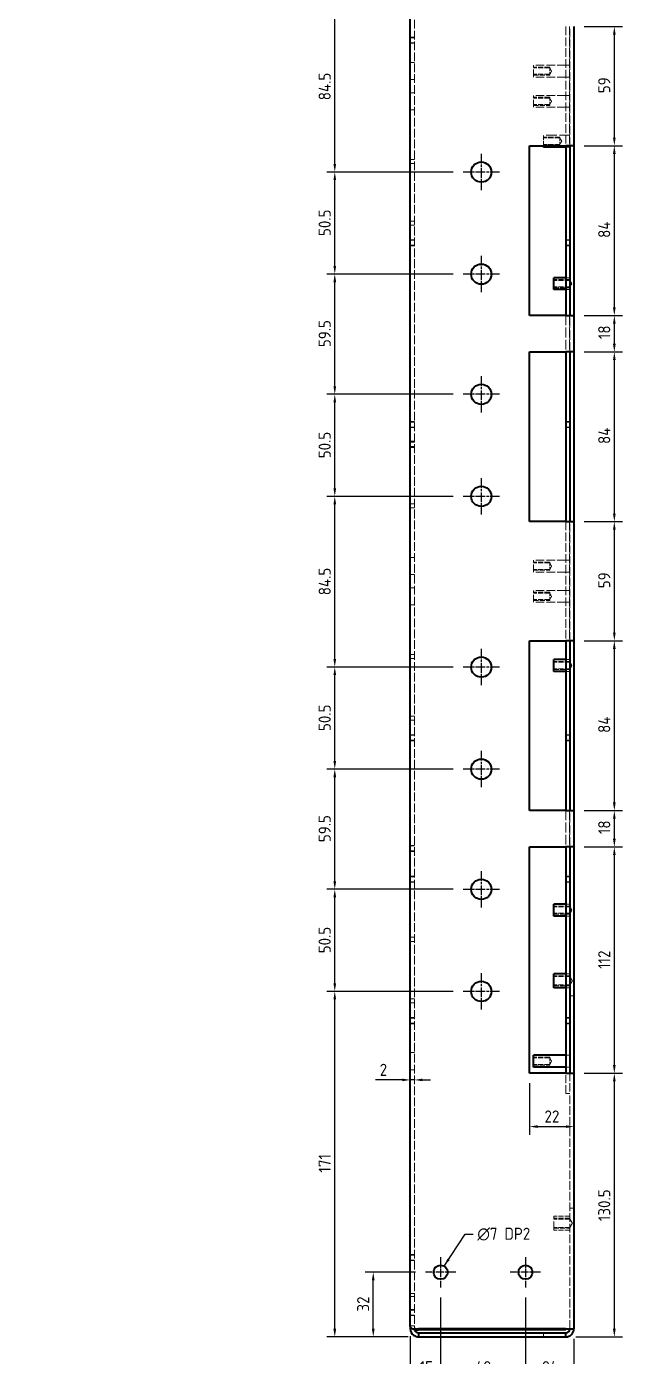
# Model space of a CAD drawing. Header units: millimetres. Extents: x 0 to 2378, y 0 to 1682.
# Drawn here: x 955 to 1250, y 344 to 1002 of the extents above; entities that cross this region are included whole.
import ezdxf

# ---------------------------------------------------------------- set-up
doc = ezdxf.new("R2010")
doc.units = ezdxf.units.MM
doc.header["$LTSCALE"] = 2
doc.linetypes.add('CHAIN', pattern=[0.3543, 0.2362, -0.0295, 0.0591, -0.0295])
doc.linetypes.add('DASHED', pattern=[0.2067, 0.1654, -0.0413])
for name, color, linetype, lineweight in [('가려진 것(ISO)', 2, 'DASHED', 18), ('가시적인 것(ISO)', 3, 'Continuous', 40), ('기호(ISO)', 5, 'Continuous', 25), ('중심 표식(ISO)', 1, 'Continuous', 25), ('치수(ISO)', 2, 'Continuous', 25)]:
    doc.layers.add(name, color=color, linetype=linetype, lineweight=lineweight)
doc.styles.add('치수 텍스트_PSTEK_POSCO', font='isocp.shx')
doc.dimstyles.new('치수_PSTEK_POSCO', dxfattribs={"dimscale": 2, "dimtxt": 3, "dimasz": 2, "dimexe": 2, "dimexo": 2.5, "dimgap": 1, "dimtad": 1, "dimrnd": 1e-08, "dimdsep": 46, "dimtxsty": '치수 텍스트_PSTEK_POSCO', "dimcen": 0.09, "dimdle": 10, "dimclrd": 7, "dimclre": 7, "dimclrt": 2, "dimadec": 1, "dimazin": 2, "dimtfac": 1, "dimtmove": 0, "dimatfit": 3, "dimfxl": 0, "dimtolj": 1, "dimlwd": -1, "dimlwe": -1, "dimarcsym": 0})
doc.dimstyles.new('치수_PSTEK_POSCO$7', dxfattribs={"dimscale": 2, "dimtxt": 3, "dimasz": 2, "dimexe": 2, "dimexo": 2.5, "dimgap": 1, "dimtad": 1, "dimrnd": 1e-08, "dimdsep": 46, "dimtxsty": '치수 텍스트_PSTEK_POSCO', "dimcen": 0.09, "dimdle": 10, "dimclrd": 7, "dimclre": 7, "dimclrt": 2, "dimadec": 1, "dimazin": 2, "dimtfac": 1, "dimtmove": 0, "dimatfit": 3, "dimfxl": 0, "dimtolj": 1, "dimlwd": -1, "dimlwe": -1, "dimarcsym": 0})

# ---------------------------------------------------------------- blocks, each defined once
blk = doc.blocks.new('*D75')
at = {"layer": 'Defpoints', "color": 0, "transparency": 16777216}
for p in [(1144.55, 497.7), (1146.55, 497.7), (1146.55, 480.42)]:
    blk.add_point(p, dxfattribs=at)
at = {"layer": '치수(ISO)', "color": 7, "transparency": 16777216}
for p, q in [((1140.55, 480.42), (1127.4, 480.42)), ((1146.55, 480.42), (1144.55, 480.42)), ((1150.55, 480.42), (1154.55, 480.42))]:
    blk.add_line(p, q, dxfattribs=at)
for points in [[(1140.55, 481.09), (1140.55, 479.76), (1144.55, 480.42)], [(1150.55, 481.09), (1150.55, 479.76), (1146.55, 480.42)]]:
    blk.add_solid(points, dxfattribs=at)
at = {"layer": '치수(ISO)', "color": 2, "transparency": 16777216, "insert": (1129.4, 485.42), "char_height": 6, "attachment_point": 4, "style": '치수 텍스트_PSTEK_POSCO'}
blk.add_mtext('\\A1;2', dxfattribs=at)
blk = doc.blocks.new('*D76')
at = {"layer": 'Defpoints', "color": 0, "transparency": 16777216}
for p in [(1159.55, 377.75), (1144.55, 358.66), (1159.55, 333.24)]:
    blk.add_point(p, dxfattribs=at)
at = {"layer": '치수(ISO)', "color": 7, "transparency": 16777216}
for p, q in [((1159.55, 372.75), (1159.55, 329.24)), ((1144.55, 353.66), (1144.55, 329.24)), ((1148.55, 333.24), (1155.55, 333.24))]:
    blk.add_line(p, q, dxfattribs=at)
for points in [[(1148.55, 333.91), (1148.55, 332.58), (1144.55, 333.24)], [(1155.55, 333.91), (1155.55, 332.58), (1159.55, 333.24)]]:
    blk.add_solid(points, dxfattribs=at)
at = {"layer": '치수(ISO)', "color": 2, "transparency": 16777216, "insert": (1149.2, 338.24), "char_height": 6, "attachment_point": 4, "style": '치수 텍스트_PSTEK_POSCO'}
blk.add_mtext('\\A1;15', dxfattribs=at)
blk = doc.blocks.new('*D77')
at = {"layer": 'Defpoints', "color": 0, "transparency": 16777216}
for p in [(1159.55, 377.75), (1201.55, 377.75), (1201.55, 333.24)]:
    blk.add_point(p, dxfattribs=at)
at = {"layer": '치수(ISO)', "color": 7, "transparency": 16777216}
for p, q in [((1159.55, 372.75), (1159.55, 329.24)), ((1201.55, 372.75), (1201.55, 329.24)), ((1163.55, 333.24), (1197.55, 333.24))]:
    blk.add_line(p, q, dxfattribs=at)
for points in [[(1163.55, 333.91), (1163.55, 332.58), (1159.55, 333.24)], [(1197.55, 333.91), (1197.55, 332.58), (1201.55, 333.24)]]:
    blk.add_solid(points, dxfattribs=at)
at = {"layer": '치수(ISO)', "color": 2, "transparency": 16777216, "insert": (1176.77, 338.24), "char_height": 6, "attachment_point": 4, "style": '치수 텍스트_PSTEK_POSCO'}
blk.add_mtext('\\A1;42', dxfattribs=at)
blk = doc.blocks.new('*D78')
at = {"layer": 'Defpoints', "color": 0, "transparency": 16777216}
for p in [(1201.55, 377.75), (1225.55, 357.25), (1225.55, 333.24)]:
    blk.add_point(p, dxfattribs=at)
at = {"layer": '치수(ISO)', "color": 7, "transparency": 16777216}
for p, q in [((1201.55, 372.75), (1201.55, 329.24)), ((1225.55, 352.25), (1225.55, 329.24)), ((1205.55, 333.24), (1221.55, 333.24))]:
    blk.add_line(p, q, dxfattribs=at)
for points in [[(1205.55, 333.91), (1205.55, 332.58), (1201.55, 333.24)], [(1221.55, 333.91), (1221.55, 332.58), (1225.55, 333.24)]]:
    blk.add_solid(points, dxfattribs=at)
at = {"layer": '치수(ISO)', "color": 2, "transparency": 16777216, "insert": (1209.87, 338.24), "char_height": 6, "attachment_point": 4, "style": '치수 텍스트_PSTEK_POSCO'}
blk.add_mtext('\\A1;24', dxfattribs=at)
blk = doc.blocks.new('*D79')
at = {"layer": 'Defpoints', "color": 0, "transparency": 16777216}
for p in [(1126.2, 385.25), (1152.05, 385.25), (1148.55, 353.25)]:
    blk.add_point(p, dxfattribs=at)
at = {"layer": '치수(ISO)', "color": 7, "transparency": 16777216}
for p, q in [((1147.05, 385.25), (1122.2, 385.25)), ((1126.2, 357.25), (1126.2, 381.25)), ((1143.55, 353.25), (1122.2, 353.25))]:
    blk.add_line(p, q, dxfattribs=at)
for points in [[(1125.54, 381.25), (1126.87, 381.25), (1126.2, 385.25)], [(1125.54, 357.25), (1126.87, 357.25), (1126.2, 353.25)]]:
    blk.add_solid(points, dxfattribs=at)
at = {"layer": '치수(ISO)', "color": 2, "transparency": 16777216, "insert": (1121.2, 365.76), "char_height": 6, "attachment_point": 4, "rotation": 90, "style": '치수 텍스트_PSTEK_POSCO'}
blk.add_mtext('\\A1;32', dxfattribs=at)
blk = doc.blocks.new('*D82')
at = {"layer": 'Defpoints', "color": 0, "transparency": 16777216}
for p in [(1144.55, 358.66), (1225.55, 357.25), (1225.55, 315.64)]:
    blk.add_point(p, dxfattribs=at)
at = {"layer": '치수(ISO)', "color": 7, "transparency": 16777216}
for p, q in [((1144.55, 353.66), (1144.55, 311.64)), ((1225.55, 352.25), (1225.55, 311.64)), ((1148.55, 315.64), (1221.55, 315.64))]:
    blk.add_line(p, q, dxfattribs=at)
for points in [[(1148.55, 316.3), (1148.55, 314.97), (1144.55, 315.64)], [(1221.55, 316.3), (1221.55, 314.97), (1225.55, 315.64)]]:
    blk.add_solid(points, dxfattribs=at)
at = {"layer": '치수(ISO)', "color": 2, "transparency": 16777216, "insert": (1182.35, 320.64), "char_height": 6, "attachment_point": 4, "style": '치수 텍스트_PSTEK_POSCO'}
blk.add_mtext('\\A1;81', dxfattribs=at)
blk = doc.blocks.new('*D121')
at = {"layer": 'Defpoints', "color": 0, "transparency": 16777216}
for p in [(1107.16, 524.25), (1170.7, 524.25), (1148.55, 353.25)]:
    blk.add_point(p, dxfattribs=at)
at = {"layer": '치수(ISO)', "color": 7, "transparency": 16777216}
for p, q in [((1165.7, 524.25), (1103.16, 524.25)), ((1107.16, 357.25), (1107.16, 520.25)), ((1143.55, 353.25), (1103.16, 353.25))]:
    blk.add_line(p, q, dxfattribs=at)
for points in [[(1106.49, 520.25), (1107.83, 520.25), (1107.16, 524.25)], [(1106.49, 357.25), (1107.83, 357.25), (1107.16, 353.25)]]:
    blk.add_solid(points, dxfattribs=at)
at = {"layer": '치수(ISO)', "color": 2, "transparency": 16777216, "insert": (1102.16, 434.53), "char_height": 6, "attachment_point": 4, "rotation": 90, "style": '치수 텍스트_PSTEK_POSCO'}
blk.add_mtext('\\A1;171', dxfattribs=at)
blk = doc.blocks.new('*D122')
at = {"layer": 'Defpoints', "color": 0, "transparency": 16777216}
for p in [(1107.16, 574.75), (1170.7, 574.75), (1170.7, 524.25)]:
    blk.add_point(p, dxfattribs=at)
at = {"layer": '치수(ISO)', "color": 7, "transparency": 16777216}
for p, q in [((1165.7, 574.75), (1103.16, 574.75)), ((1107.16, 528.25), (1107.16, 570.75)), ((1165.7, 524.25), (1103.16, 524.25))]:
    blk.add_line(p, q, dxfattribs=at)
for points in [[(1106.49, 570.75), (1107.83, 570.75), (1107.16, 574.75)], [(1106.49, 528.25), (1107.83, 528.25), (1107.16, 524.25)]]:
    blk.add_solid(points, dxfattribs=at)
at = {"layer": '치수(ISO)', "color": 2, "transparency": 16777216, "insert": (1102.16, 543.09), "char_height": 6, "attachment_point": 4, "rotation": 90, "style": '치수 텍스트_PSTEK_POSCO'}
blk.add_mtext('\\A1;50.5', dxfattribs=at)
blk = doc.blocks.new('*D123')
at = {"layer": 'Defpoints', "color": 0, "transparency": 16777216}
for p in [(1107.16, 634.25), (1170.7, 634.25), (1170.7, 574.75)]:
    blk.add_point(p, dxfattribs=at)
at = {"layer": '치수(ISO)', "color": 7, "transparency": 16777216}
for p, q in [((1165.7, 634.25), (1103.16, 634.25)), ((1107.16, 578.75), (1107.16, 630.25)), ((1165.7, 574.75), (1103.16, 574.75))]:
    blk.add_line(p, q, dxfattribs=at)
for points in [[(1106.49, 630.25), (1107.83, 630.25), (1107.16, 634.25)], [(1106.49, 578.75), (1107.83, 578.75), (1107.16, 574.75)]]:
    blk.add_solid(points, dxfattribs=at)
at = {"layer": '치수(ISO)', "color": 2, "transparency": 16777216, "insert": (1102.16, 598.08), "char_height": 6, "attachment_point": 4, "rotation": 90, "style": '치수 텍스트_PSTEK_POSCO'}
blk.add_mtext('\\A1;59.5', dxfattribs=at)
blk = doc.blocks.new('*D124')
at = {"layer": 'Defpoints', "color": 0, "transparency": 16777216}
for p in [(1107.16, 684.75), (1170.7, 684.75), (1170.7, 634.25)]:
    blk.add_point(p, dxfattribs=at)
at = {"layer": '치수(ISO)', "color": 7, "transparency": 16777216}
for p, q in [((1165.7, 684.75), (1103.16, 684.75)), ((1107.16, 638.25), (1107.16, 680.75)), ((1165.7, 634.25), (1103.16, 634.25))]:
    blk.add_line(p, q, dxfattribs=at)
for points in [[(1106.49, 680.75), (1107.83, 680.75), (1107.16, 684.75)], [(1106.49, 638.25), (1107.83, 638.25), (1107.16, 634.25)]]:
    blk.add_solid(points, dxfattribs=at)
at = {"layer": '치수(ISO)', "color": 2, "transparency": 16777216, "insert": (1102.16, 653.09), "char_height": 6, "attachment_point": 4, "rotation": 90, "style": '치수 텍스트_PSTEK_POSCO'}
blk.add_mtext('\\A1;50.5', dxfattribs=at)
blk = doc.blocks.new('*D125')
at = {"layer": 'Defpoints', "color": 0, "transparency": 16777216}
for p in [(1107.16, 769.25), (1170.7, 769.25), (1170.7, 684.75)]:
    blk.add_point(p, dxfattribs=at)
at = {"layer": '치수(ISO)', "color": 7, "transparency": 16777216}
for p, q in [((1165.7, 769.25), (1103.16, 769.25)), ((1107.16, 688.75), (1107.16, 765.25)), ((1165.7, 684.75), (1103.16, 684.75))]:
    blk.add_line(p, q, dxfattribs=at)
for points in [[(1106.49, 765.25), (1107.83, 765.25), (1107.16, 769.25)], [(1106.49, 688.75), (1107.83, 688.75), (1107.16, 684.75)]]:
    blk.add_solid(points, dxfattribs=at)
at = {"layer": '치수(ISO)', "color": 2, "transparency": 16777216, "insert": (1102.16, 720.29), "char_height": 6, "attachment_point": 4, "rotation": 90, "style": '치수 텍스트_PSTEK_POSCO'}
blk.add_mtext('\\A1;84.5', dxfattribs=at)
blk = doc.blocks.new('*D126')
at = {"layer": 'Defpoints', "color": 0, "transparency": 16777216}
for p in [(1107.16, 819.75), (1170.7, 819.75), (1170.7, 769.25)]:
    blk.add_point(p, dxfattribs=at)
at = {"layer": '치수(ISO)', "color": 7, "transparency": 16777216}
for p, q in [((1165.7, 819.75), (1103.16, 819.75)), ((1107.16, 773.25), (1107.16, 815.75)), ((1165.7, 769.25), (1103.16, 769.25))]:
    blk.add_line(p, q, dxfattribs=at)
for points in [[(1106.49, 815.75), (1107.83, 815.75), (1107.16, 819.75)], [(1106.49, 773.25), (1107.83, 773.25), (1107.16, 769.25)]]:
    blk.add_solid(points, dxfattribs=at)
at = {"layer": '치수(ISO)', "color": 2, "transparency": 16777216, "insert": (1102.16, 788.09), "char_height": 6, "attachment_point": 4, "rotation": 90, "style": '치수 텍스트_PSTEK_POSCO'}
blk.add_mtext('\\A1;50.5', dxfattribs=at)
blk = doc.blocks.new('*D127')
at = {"layer": 'Defpoints', "color": 0, "transparency": 16777216}
for p in [(1107.16, 879.25), (1170.7, 879.25), (1170.7, 819.75)]:
    blk.add_point(p, dxfattribs=at)
at = {"layer": '치수(ISO)', "color": 7, "transparency": 16777216}
for p, q in [((1165.7, 879.25), (1103.16, 879.25)), ((1107.16, 823.75), (1107.16, 875.25)), ((1165.7, 819.75), (1103.16, 819.75))]:
    blk.add_line(p, q, dxfattribs=at)
for points in [[(1106.49, 875.25), (1107.83, 875.25), (1107.16, 879.25)], [(1106.49, 823.75), (1107.83, 823.75), (1107.16, 819.75)]]:
    blk.add_solid(points, dxfattribs=at)
at = {"layer": '치수(ISO)', "color": 2, "transparency": 16777216, "insert": (1102.16, 843.08), "char_height": 6, "attachment_point": 4, "rotation": 90, "style": '치수 텍스트_PSTEK_POSCO'}
blk.add_mtext('\\A1;59.5', dxfattribs=at)
blk = doc.blocks.new('*D128')
at = {"layer": 'Defpoints', "color": 0, "transparency": 16777216}
for p in [(1107.16, 929.75), (1170.7, 929.75), (1170.7, 879.25)]:
    blk.add_point(p, dxfattribs=at)
at = {"layer": '치수(ISO)', "color": 7, "transparency": 16777216}
for p, q in [((1165.7, 929.75), (1103.16, 929.75)), ((1107.16, 883.25), (1107.16, 925.75)), ((1165.7, 879.25), (1103.16, 879.25))]:
    blk.add_line(p, q, dxfattribs=at)
for points in [[(1106.49, 925.75), (1107.83, 925.75), (1107.16, 929.75)], [(1106.49, 883.25), (1107.83, 883.25), (1107.16, 879.25)]]:
    blk.add_solid(points, dxfattribs=at)
at = {"layer": '치수(ISO)', "color": 2, "transparency": 16777216, "insert": (1102.16, 898.09), "char_height": 6, "attachment_point": 4, "rotation": 90, "style": '치수 텍스트_PSTEK_POSCO'}
blk.add_mtext('\\A1;50.5', dxfattribs=at)
blk = doc.blocks.new('*D129')
at = {"layer": 'Defpoints', "color": 0, "transparency": 16777216}
for p in [(1107.16, 1014.25), (1170.7, 1014.25), (1170.7, 929.75)]:
    blk.add_point(p, dxfattribs=at)
at = {"layer": '치수(ISO)', "color": 7, "transparency": 16777216}
for p, q in [((1165.7, 1014.25), (1103.16, 1014.25)), ((1107.16, 933.75), (1107.16, 1010.25)), ((1165.7, 929.75), (1103.16, 929.75))]:
    blk.add_line(p, q, dxfattribs=at)
for points in [[(1106.49, 1010.25), (1107.83, 1010.25), (1107.16, 1014.25)], [(1106.49, 933.75), (1107.83, 933.75), (1107.16, 929.75)]]:
    blk.add_solid(points, dxfattribs=at)
at = {"layer": '치수(ISO)', "color": 2, "transparency": 16777216, "insert": (1102.16, 965.29), "char_height": 6, "attachment_point": 4, "rotation": 90, "style": '치수 텍스트_PSTEK_POSCO'}
blk.add_mtext('\\A1;84.5', dxfattribs=at)
blk = doc.blocks.new('*D136')
at = {"layer": 'Defpoints', "color": 0, "transparency": 16777216}
for p in [(1225.55, 483.75), (1245.55, 483.75), (1221.55, 353.25)]:
    blk.add_point(p, dxfattribs=at)
at = {"layer": '치수(ISO)', "color": 7, "transparency": 16777216}
for p, q in [((1230.55, 483.75), (1249.55, 483.75)), ((1245.55, 357.25), (1245.55, 479.75)), ((1226.55, 353.25), (1249.55, 353.25))]:
    blk.add_line(p, q, dxfattribs=at)
for points in [[(1244.88, 479.75), (1246.21, 479.75), (1245.55, 483.75)], [(1244.88, 357.25), (1246.21, 357.25), (1245.55, 353.25)]]:
    blk.add_solid(points, dxfattribs=at)
at = {"layer": '치수(ISO)', "color": 2, "transparency": 16777216, "insert": (1240.55, 410.55), "char_height": 6, "attachment_point": 4, "rotation": 90, "style": '치수 텍스트_PSTEK_POSCO'}
blk.add_mtext('\\A1;130.5', dxfattribs=at)
blk = doc.blocks.new('*D137')
at = {"layer": 'Defpoints', "color": 0, "transparency": 16777216}
for p in [(1225.55, 595.75), (1245.55, 595.75), (1225.55, 483.75)]:
    blk.add_point(p, dxfattribs=at)
at = {"layer": '치수(ISO)', "color": 7, "transparency": 16777216}
for p, q in [((1230.55, 595.75), (1249.55, 595.75)), ((1245.55, 487.75), (1245.55, 591.75)), ((1230.55, 483.75), (1249.55, 483.75))]:
    blk.add_line(p, q, dxfattribs=at)
for points in [[(1244.88, 591.75), (1246.21, 591.75), (1245.55, 595.75)], [(1244.88, 487.75), (1246.21, 487.75), (1245.55, 483.75)]]:
    blk.add_solid(points, dxfattribs=at)
at = {"layer": '치수(ISO)', "color": 2, "transparency": 16777216, "insert": (1240.54, 535.38), "char_height": 6, "attachment_point": 4, "rotation": 90, "style": '치수 텍스트_PSTEK_POSCO'}
blk.add_mtext('\\A1;112', dxfattribs=at)
blk = doc.blocks.new('*D138')
at = {"layer": 'Defpoints', "color": 0, "transparency": 16777216}
for p in [(1225.55, 613.75), (1245.55, 613.75), (1225.55, 595.75)]:
    blk.add_point(p, dxfattribs=at)
at = {"layer": '치수(ISO)', "color": 7, "transparency": 16777216}
for p, q in [((1230.55, 613.75), (1249.55, 613.75)), ((1245.55, 599.75), (1245.55, 609.75)), ((1230.55, 595.75), (1249.55, 595.75))]:
    blk.add_line(p, q, dxfattribs=at)
for points in [[(1244.88, 609.75), (1246.21, 609.75), (1245.55, 613.75)], [(1244.88, 599.75), (1246.21, 599.75), (1245.55, 595.75)]]:
    blk.add_solid(points, dxfattribs=at)
at = {"layer": '치수(ISO)', "color": 2, "transparency": 16777216, "insert": (1240.55, 602.07), "char_height": 6, "attachment_point": 4, "rotation": 90, "style": '치수 텍스트_PSTEK_POSCO'}
blk.add_mtext('\\A1;18', dxfattribs=at)
blk = doc.blocks.new('*D139')
at = {"layer": 'Defpoints', "color": 0, "transparency": 16777216}
for p in [(1225.55, 697.75), (1245.55, 697.75), (1225.55, 613.75)]:
    blk.add_point(p, dxfattribs=at)
at = {"layer": '치수(ISO)', "color": 7, "transparency": 16777216}
for p, q in [((1230.55, 697.75), (1249.55, 697.75)), ((1245.55, 617.75), (1245.55, 693.75)), ((1230.55, 613.75), (1249.55, 613.75))]:
    blk.add_line(p, q, dxfattribs=at)
for points in [[(1244.88, 693.75), (1246.21, 693.75), (1245.55, 697.75)], [(1244.88, 617.75), (1246.21, 617.75), (1245.55, 613.75)]]:
    blk.add_solid(points, dxfattribs=at)
at = {"layer": '치수(ISO)', "color": 2, "transparency": 16777216, "insert": (1240.55, 652.17), "char_height": 6, "attachment_point": 4, "rotation": 90, "style": '치수 텍스트_PSTEK_POSCO'}
blk.add_mtext('\\A1;84', dxfattribs=at)
blk = doc.blocks.new('*D140')
at = {"layer": 'Defpoints', "color": 0, "transparency": 16777216}
for p in [(1225.55, 756.75), (1245.55, 756.75), (1225.55, 697.75)]:
    blk.add_point(p, dxfattribs=at)
at = {"layer": '치수(ISO)', "color": 7, "transparency": 16777216}
for p, q in [((1230.55, 756.75), (1249.55, 756.75)), ((1245.55, 701.75), (1245.55, 752.75)), ((1230.55, 697.75), (1249.55, 697.75))]:
    blk.add_line(p, q, dxfattribs=at)
for points in [[(1244.88, 752.75), (1246.21, 752.75), (1245.55, 756.75)], [(1244.88, 701.75), (1246.21, 701.75), (1245.55, 697.75)]]:
    blk.add_solid(points, dxfattribs=at)
at = {"layer": '치수(ISO)', "color": 2, "transparency": 16777216, "insert": (1240.55, 723.75), "char_height": 6, "attachment_point": 4, "rotation": 90, "style": '치수 텍스트_PSTEK_POSCO'}
blk.add_mtext('\\A1;59', dxfattribs=at)
blk = doc.blocks.new('*D141')
at = {"layer": 'Defpoints', "color": 0, "transparency": 16777216}
for p in [(1225.55, 840.75), (1245.55, 840.75), (1225.55, 756.75)]:
    blk.add_point(p, dxfattribs=at)
at = {"layer": '치수(ISO)', "color": 7, "transparency": 16777216}
for p, q in [((1230.55, 840.75), (1249.55, 840.75)), ((1245.55, 760.75), (1245.55, 836.75)), ((1230.55, 756.75), (1249.55, 756.75))]:
    blk.add_line(p, q, dxfattribs=at)
for points in [[(1244.88, 836.75), (1246.21, 836.75), (1245.55, 840.75)], [(1244.88, 760.75), (1246.21, 760.75), (1245.55, 756.75)]]:
    blk.add_solid(points, dxfattribs=at)
at = {"layer": '치수(ISO)', "color": 2, "transparency": 16777216, "insert": (1240.55, 795.17), "char_height": 6, "attachment_point": 4, "rotation": 90, "style": '치수 텍스트_PSTEK_POSCO'}
blk.add_mtext('\\A1;84', dxfattribs=at)
blk = doc.blocks.new('*D142')
at = {"layer": 'Defpoints', "color": 0, "transparency": 16777216}
for p in [(1225.55, 858.75), (1245.55, 858.75), (1225.55, 840.75)]:
    blk.add_point(p, dxfattribs=at)
at = {"layer": '치수(ISO)', "color": 7, "transparency": 16777216}
for p, q in [((1230.55, 858.75), (1249.55, 858.75)), ((1245.55, 844.75), (1245.55, 854.75)), ((1230.55, 840.75), (1249.55, 840.75))]:
    blk.add_line(p, q, dxfattribs=at)
for points in [[(1244.88, 854.75), (1246.21, 854.75), (1245.55, 858.75)], [(1244.88, 844.75), (1246.21, 844.75), (1245.55, 840.75)]]:
    blk.add_solid(points, dxfattribs=at)
at = {"layer": '치수(ISO)', "color": 2, "transparency": 16777216, "insert": (1240.55, 847.07), "char_height": 6, "attachment_point": 4, "rotation": 90, "style": '치수 텍스트_PSTEK_POSCO'}
blk.add_mtext('\\A1;18', dxfattribs=at)
blk = doc.blocks.new('*D143')
at = {"layer": 'Defpoints', "color": 0, "transparency": 16777216}
for p in [(1225.55, 942.75), (1245.55, 942.75), (1225.55, 858.75)]:
    blk.add_point(p, dxfattribs=at)
at = {"layer": '치수(ISO)', "color": 7, "transparency": 16777216}
for p, q in [((1230.55, 942.75), (1249.55, 942.75)), ((1245.55, 862.75), (1245.55, 938.75)), ((1230.55, 858.75), (1249.55, 858.75))]:
    blk.add_line(p, q, dxfattribs=at)
for points in [[(1244.88, 938.75), (1246.21, 938.75), (1245.55, 942.75)], [(1244.88, 862.75), (1246.21, 862.75), (1245.55, 858.75)]]:
    blk.add_solid(points, dxfattribs=at)
at = {"layer": '치수(ISO)', "color": 2, "transparency": 16777216, "insert": (1240.55, 897.17), "char_height": 6, "attachment_point": 4, "rotation": 90, "style": '치수 텍스트_PSTEK_POSCO'}
blk.add_mtext('\\A1;84', dxfattribs=at)
blk = doc.blocks.new('*D144')
at = {"layer": 'Defpoints', "color": 0, "transparency": 16777216}
for p in [(1225.55, 1001.75), (1245.55, 1001.75), (1225.55, 942.75)]:
    blk.add_point(p, dxfattribs=at)
at = {"layer": '치수(ISO)', "color": 7, "transparency": 16777216}
for p, q in [((1230.55, 1001.75), (1249.55, 1001.75)), ((1245.55, 946.75), (1245.55, 997.75)), ((1230.55, 942.75), (1249.55, 942.75))]:
    blk.add_line(p, q, dxfattribs=at)
for points in [[(1244.88, 997.75), (1246.21, 997.75), (1245.55, 1001.75)], [(1244.88, 946.75), (1246.21, 946.75), (1245.55, 942.75)]]:
    blk.add_solid(points, dxfattribs=at)
at = {"layer": '치수(ISO)', "color": 2, "transparency": 16777216, "insert": (1240.55, 968.75), "char_height": 6, "attachment_point": 4, "rotation": 90, "style": '치수 텍스트_PSTEK_POSCO'}
blk.add_mtext('\\A1;59', dxfattribs=at)
blk = doc.blocks.new('*D148')
at = {"layer": 'Defpoints', "color": 0, "transparency": 16777216}
for p in [(1203.55, 483.75), (1225.55, 457.32), (1225.55, 457.32)]:
    blk.add_point(p, dxfattribs=at)
at = {"layer": '치수(ISO)', "color": 7, "transparency": 16777216}
for p, q in [((1203.55, 478.75), (1203.55, 453.32)), ((1207.55, 457.32), (1221.55, 457.32))]:
    blk.add_line(p, q, dxfattribs=at)
for points in [[(1207.55, 457.99), (1207.55, 456.65), (1203.55, 457.32)], [(1221.55, 457.99), (1221.55, 456.65), (1225.55, 457.32)]]:
    blk.add_solid(points, dxfattribs=at)
at = {"layer": '치수(ISO)', "color": 2, "transparency": 16777216, "insert": (1210.99, 462.32), "char_height": 6, "attachment_point": 4, "style": '치수 텍스트_PSTEK_POSCO'}
blk.add_mtext('\\A1;22', dxfattribs=at)

msp = doc.modelspace()

# ---------------------------------------------------------------- linework, layer by layer
at = {"layer": '가려진 것(ISO)', "ltscale": 13.030628}
msp.add_line((1146.545, 1231.331), (1146.545, 358.659), dxfattribs=at)
at = {"layer": '가려진 것(ISO)', "ltscale": 12.974447}
for p, q in [((1221.545, 1001.745), (1221.545, 942.745)), ((1223.277, 1001.745), (1223.277, 942.745)), ((1223.545, 942.745), (1223.545, 1001.745)), ((1221.545, 756.745), (1221.545, 697.745)), ((1223.277, 756.745), (1223.277, 697.745)), ((1223.545, 697.745), (1223.545, 756.745))]:
    msp.add_line(p, q, dxfattribs=at)
at = {"layer": '가려진 것(ISO)', "ltscale": 1.904597}
for p, q in [((1146.545, 996.495), (1144.545, 996.495)), ((1146.545, 996.225), (1144.545, 996.225)), ((1146.545, 993.766), (1144.545, 993.766)), ((1144.545, 993.495), (1146.545, 993.495)), ((1146.545, 983.995), (1144.545, 983.995)), ((1223.545, 982.695), (1221.545, 982.695)), ((1146.545, 975.495), (1144.545, 975.495)), ((1223.545, 976.795), (1221.545, 976.795)), ((1146.545, 968.995), (1144.545, 968.995)), ((1223.545, 967.695), (1221.545, 967.695)), ((1223.545, 961.795), (1221.545, 961.795)), ((1146.545, 960.495), (1144.545, 960.495)), ((1223.545, 942.045), (1221.545, 942.045)), ((1144.545, 935.995), (1146.545, 935.995)), ((1144.545, 933.995), (1146.545, 933.995)), ((1144.545, 905.495), (1146.545, 905.495)), ((1146.545, 903.495), (1144.545, 903.495)), ((1146.545, 896.245), (1144.545, 896.245)), ((1146.545, 895.975), (1144.545, 895.975)), ((1223.545, 896.245), (1221.545, 896.245)), ((1223.545, 895.975), (1221.545, 895.975)), ((1146.545, 893.516), (1144.545, 893.516)), ((1144.545, 893.245), (1146.545, 893.245)), ((1223.545, 893.516), (1221.545, 893.516)), ((1221.545, 893.245), (1223.545, 893.245)), ((1223.545, 877.445), (1221.545, 877.445)), ((1223.545, 871.545), (1221.545, 871.545)), ((1146.545, 806.245), (1144.545, 806.245)), ((1146.545, 805.975), (1144.545, 805.975)), ((1146.545, 803.516), (1144.545, 803.516)), ((1144.545, 803.245), (1146.545, 803.245)), ((1223.545, 806.245), (1221.545, 806.245)), ((1223.545, 805.975), (1221.545, 805.975)), ((1223.545, 803.516), (1221.545, 803.516)), ((1221.545, 803.245), (1223.545, 803.245)), ((1146.545, 796.495), (1144.545, 796.495)), ((1146.545, 796.225), (1144.545, 796.225)), ((1144.545, 795.995), (1146.545, 795.995)), ((1144.545, 793.995), (1146.545, 793.995)), ((1146.545, 793.766), (1144.545, 793.766)), ((1144.545, 793.495), (1146.545, 793.495)), ((1144.545, 765.495), (1146.545, 765.495)), ((1146.545, 763.495), (1144.545, 763.495)), ((1146.545, 738.995), (1144.545, 738.995)), ((1223.545, 737.695), (1221.545, 737.695)), ((1223.545, 731.795), (1221.545, 731.795)), ((1146.545, 730.495), (1144.545, 730.495)), ((1146.545, 723.995), (1144.545, 723.995)), ((1223.545, 722.695), (1221.545, 722.695)), ((1146.545, 715.495), (1144.545, 715.495)), ((1223.545, 716.795), (1221.545, 716.795)), ((1144.545, 690.995), (1146.545, 690.995)), ((1144.545, 688.995), (1146.545, 688.995)), ((1223.545, 688.445), (1221.545, 688.445)), ((1223.545, 682.545), (1221.545, 682.545)), ((1144.545, 660.495), (1146.545, 660.495)), ((1146.545, 658.495), (1144.545, 658.495)), ((1146.545, 651.245), (1144.545, 651.245)), ((1146.545, 650.975), (1144.545, 650.975)), ((1146.545, 648.516), (1144.545, 648.516)), ((1144.545, 648.245), (1146.545, 648.245)), ((1223.545, 651.245), (1221.545, 651.245)), ((1223.545, 650.975), (1221.545, 650.975)), ((1223.545, 648.516), (1221.545, 648.516)), ((1221.545, 648.245), (1223.545, 648.245)), ((1146.545, 596.495), (1144.545, 596.495)), ((1146.545, 596.225), (1144.545, 596.225)), ((1146.545, 593.766), (1144.545, 593.766)), ((1144.545, 593.495), (1146.545, 593.495)), ((1146.545, 581.245), (1144.545, 581.245)), ((1146.545, 580.975), (1144.545, 580.975)), ((1223.545, 581.245), (1221.545, 581.245)), ((1223.545, 580.975), (1221.545, 580.975)), ((1146.545, 578.516), (1144.545, 578.516)), ((1144.545, 578.245), (1146.545, 578.245)), ((1223.545, 578.516), (1221.545, 578.516)), ((1221.545, 578.245), (1223.545, 578.245)), ((1223.545, 567.445), (1221.545, 567.445)), ((1223.545, 561.545), (1221.545, 561.545)), ((1144.545, 550.995), (1146.545, 550.995)), ((1144.545, 548.995), (1146.545, 548.995)), ((1223.545, 532.945), (1221.545, 532.945)), ((1144.545, 520.495), (1146.545, 520.495)), ((1223.545, 526.045), (1221.545, 526.045)), ((1223.545, 521.995), (1225.545, 521.995)), ((1146.545, 518.495), (1144.545, 518.495)), ((1146.545, 511.245), (1144.545, 511.245)), ((1146.545, 510.975), (1144.545, 510.975)), ((1146.545, 508.516), (1144.545, 508.516)), ((1144.545, 508.245), (1146.545, 508.245)), ((1223.545, 511.245), (1221.545, 511.245)), ((1223.545, 510.975), (1221.545, 510.975)), ((1223.545, 508.516), (1221.545, 508.516)), ((1221.545, 508.245), (1223.545, 508.245)), ((1146.545, 493.995), (1144.545, 493.995)), ((1223.545, 492.695), (1221.545, 492.695)), ((1146.545, 485.495), (1144.545, 485.495)), ((1223.545, 486.795), (1221.545, 486.795)), ((1221.545, 473.745), (1223.545, 473.745)), ((1223.545, 416.995), (1225.545, 416.995)), ((1146.545, 393.995), (1144.545, 393.995)), ((1146.545, 393.725), (1144.545, 393.725)), ((1146.545, 391.266), (1144.545, 391.266)), ((1144.545, 390.995), (1146.545, 390.995)), ((1144.545, 374.659), (1146.545, 374.659)), ((1146.545, 373.245), (1144.545, 373.245)), ((1146.545, 366.745), (1144.545, 366.745)), ((1146.545, 366.475), (1144.545, 366.475)), ((1146.545, 364.016), (1144.545, 364.016)), ((1144.545, 363.745), (1146.545, 363.745)), ((1146.545, 358.659), (1144.545, 358.659)), ((1146.545, 357.245), (1146.545, 358.659)), ((1159.545, 355.245), (1159.545, 353.245)), ((1210.545, 355.245), (1210.545, 353.245))]:
    msp.add_line(p, q, dxfattribs=at)
at = {"layer": '가려진 것(ISO)', "ltscale": 11.209118}
for p, q in [((1205.545, 976.795), (1205.545, 982.695)), ((1205.545, 961.795), (1205.545, 967.695)), ((1205.545, 731.795), (1205.545, 737.695)), ((1205.545, 716.795), (1205.545, 722.695))]:
    msp.add_line(p, q, dxfattribs=at)
at = {"layer": '가려진 것(ISO)', "ltscale": 12.901145}
for p, q in [((1221.545, 982.695), (1205.545, 982.695)), ((1221.545, 976.795), (1205.545, 976.795)), ((1221.545, 967.695), (1205.545, 967.695)), ((1221.545, 961.795), (1205.545, 961.795)), ((1221.545, 737.695), (1205.545, 737.695)), ((1221.545, 731.795), (1205.545, 731.795)), ((1221.545, 722.695), (1205.545, 722.695)), ((1221.545, 716.795), (1205.545, 716.795))]:
    msp.add_line(p, q, dxfattribs=at)
at = {"layer": '가려진 것(ISO)', "ltscale": 7.618686}
for p, q in [((1213.545, 981.745), (1205.545, 981.745)), ((1213.545, 981.366), (1205.545, 981.366)), ((1213.545, 978.124), (1205.545, 978.124)), ((1205.545, 977.745), (1213.545, 977.745)), ((1213.545, 966.745), (1205.545, 966.745)), ((1213.545, 966.366), (1205.545, 966.366)), ((1213.545, 963.124), (1205.545, 963.124)), ((1205.545, 962.745), (1213.545, 962.745)), ((1218.545, 946.995), (1210.545, 946.995)), ((1218.545, 946.616), (1210.545, 946.616)), ((1218.545, 943.374), (1210.545, 943.374)), ((1210.545, 942.995), (1218.545, 942.995)), ((1223.545, 876.495), (1215.545, 876.495)), ((1223.545, 876.116), (1215.545, 876.116)), ((1223.545, 872.874), (1215.545, 872.874)), ((1215.545, 872.495), (1223.545, 872.495)), ((1213.545, 736.745), (1205.545, 736.745)), ((1213.545, 736.366), (1205.545, 736.366)), ((1213.545, 733.124), (1205.545, 733.124)), ((1205.545, 732.745), (1213.545, 732.745)), ((1213.545, 721.745), (1205.545, 721.745)), ((1213.545, 721.366), (1205.545, 721.366)), ((1213.545, 718.124), (1205.545, 718.124)), ((1205.545, 717.745), (1213.545, 717.745)), ((1223.545, 687.495), (1215.545, 687.495)), ((1223.545, 687.116), (1215.545, 687.116)), ((1223.545, 683.874), (1215.545, 683.874)), ((1215.545, 683.495), (1223.545, 683.495)), ((1223.545, 566.495), (1215.545, 566.495)), ((1223.545, 566.116), (1215.545, 566.116)), ((1223.545, 562.874), (1215.545, 562.874)), ((1215.545, 562.495), (1223.545, 562.495)), ((1223.545, 531.995), (1215.545, 531.995)), ((1223.545, 531.562), (1215.545, 531.562)), ((1223.545, 527.428), (1215.545, 527.428)), ((1215.545, 526.995), (1223.545, 526.995)), ((1213.545, 491.745), (1205.545, 491.745)), ((1213.545, 491.366), (1205.545, 491.366)), ((1213.545, 488.124), (1205.545, 488.124)), ((1205.545, 487.745), (1213.545, 487.745)), ((1223.545, 412.945), (1215.545, 412.945)), ((1223.545, 411.995), (1215.545, 411.995)), ((1223.545, 411.562), (1215.545, 411.562)), ((1223.545, 407.428), (1215.545, 407.428)), ((1215.545, 406.995), (1223.545, 406.995)), ((1223.545, 406.045), (1215.545, 406.045))]:
    msp.add_line(p, q, dxfattribs=at)
at = {"layer": '가려진 것(ISO)', "ltscale": 5.983681}
for p, q in [((1213.545, 981.745), (1213.545, 977.745)), ((1213.545, 966.745), (1213.545, 962.745)), ((1218.545, 946.995), (1218.545, 942.995)), ((1213.545, 736.745), (1213.545, 732.745)), ((1213.545, 721.745), (1213.545, 717.745)), ((1213.545, 491.745), (1213.545, 487.745))]:
    msp.add_line(p, q, dxfattribs=at)
at = {"layer": '가려진 것(ISO)', "ltscale": 1.800898}
for p, q in [((1214.519, 979.745), (1213.545, 981.366)), ((1214.519, 979.745), (1213.545, 978.124)), ((1214.519, 964.745), (1213.545, 966.366)), ((1214.519, 964.745), (1213.545, 963.124)), ((1219.519, 944.995), (1218.545, 946.616)), ((1219.519, 944.995), (1218.545, 943.374)), ((1224.519, 874.495), (1223.545, 876.116)), ((1224.519, 874.495), (1223.545, 872.874)), ((1214.519, 734.745), (1213.545, 736.366)), ((1214.519, 734.745), (1213.545, 733.124)), ((1214.519, 719.745), (1213.545, 721.366)), ((1214.519, 719.745), (1213.545, 718.124)), ((1224.519, 685.495), (1223.545, 687.116)), ((1224.519, 685.495), (1223.545, 683.874)), ((1224.519, 564.495), (1223.545, 566.116)), ((1224.519, 564.495), (1223.545, 562.874)), ((1214.519, 489.745), (1213.545, 491.366)), ((1214.519, 489.745), (1213.545, 488.124))]:
    msp.add_line(p, q, dxfattribs=at)
at = {"layer": '가려진 것(ISO)', "ltscale": 6.850105}
msp.add_line((1210.545, 942.745), (1210.545, 947.945), dxfattribs=at)
at = {"layer": '가려진 것(ISO)', "ltscale": 15.72327}
msp.add_line((1223.545, 947.945), (1210.545, 947.945), dxfattribs=at)
at = {"layer": '가려진 것(ISO)', "ltscale": 14.513788}
for p, q in [((1221.545, 858.745), (1221.545, 840.745)), ((1223.277, 858.745), (1223.277, 840.745)), ((1223.545, 840.745), (1223.545, 858.745)), ((1221.545, 613.745), (1221.545, 595.745)), ((1223.277, 613.745), (1223.277, 595.745)), ((1223.545, 595.745), (1223.545, 613.745))]:
    msp.add_line(p, q, dxfattribs=at)
at = {"layer": '가려진 것(ISO)', "ltscale": 2.296422}
for p, q in [((1224.787, 529.495), (1223.545, 531.562)), ((1224.787, 529.495), (1223.545, 527.428)), ((1224.787, 409.495), (1223.545, 411.562)), ((1224.787, 409.495), (1223.545, 407.428))]:
    msp.add_line(p, q, dxfattribs=at)
at = {"layer": '가려진 것(ISO)', "ltscale": 12.094824}
for p, q in [((1221.545, 473.745), (1221.545, 483.745)), ((1223.545, 483.745), (1223.545, 473.745))]:
    msp.add_line(p, q, dxfattribs=at)
at = {"layer": '가려진 것(ISO)', "ltscale": 12.809518}
msp.add_line((1223.545, 357.245), (1223.545, 473.745), dxfattribs=at)
at = {"layer": '가려진 것(ISO)', "ltscale": 13.108968}
msp.add_line((1215.545, 406.045), (1215.545, 412.945), dxfattribs=at)
at = {"layer": '가려진 것(ISO)', "ltscale": 2.015251}
msp.add_arc((1148.545, 358.659), 2, 180, 225, dxfattribs=at)
at = {"layer": '가려진 것(ISO)', "ltscale": 1.072001}
msp.add_open_spline([(1145.719, 357.246), (1145.865, 357.172), (1146.022, 357.104), (1146.19, 357.043), (1146.312, 356.998), (1146.44, 356.957), (1146.572, 356.92)], degree=3, knots=[-0.78539816, -0.78539816, -0.78539816, -0.78539816, -0.62965502, -0.62965502, -0.62965502, -0.51591977, -0.51591977, -0.51591977, -0.51591977], dxfattribs=at)
at = {"layer": '가시적인 것(ISO)'}
for p, q in [((1144.545, 358.659), (1144.545, 1231.331)), ((1225.545, 1001.745), (1225.545, 942.745)), ((1203.545, 942.745), (1221.545, 942.745)), ((1203.545, 858.745), (1203.545, 942.745)), ((1210.545, 942.045), (1210.545, 942.745)), ((1221.545, 942.045), (1210.545, 942.045)), ((1225.545, 942.745), (1221.545, 942.745)), ((1221.545, 942.745), (1221.545, 858.745)), ((1223.545, 942.745), (1223.545, 858.745)), ((1225.545, 942.745), (1225.545, 858.745)), ((1215.545, 871.545), (1215.545, 877.445)), ((1221.545, 877.445), (1215.545, 877.445)), ((1221.545, 871.545), (1215.545, 871.545)), ((1221.545, 858.745), (1203.545, 858.745)), ((1221.545, 858.745), (1225.545, 858.745)), ((1225.545, 858.745), (1225.545, 840.745)), ((1203.545, 840.745), (1221.545, 840.745)), ((1203.545, 756.745), (1203.545, 840.745)), ((1225.545, 840.745), (1221.545, 840.745)), ((1221.545, 840.745), (1221.545, 756.745)), ((1223.545, 840.745), (1223.545, 756.745)), ((1225.545, 840.745), (1225.545, 756.745)), ((1221.545, 756.745), (1203.545, 756.745)), ((1221.545, 756.745), (1225.545, 756.745)), ((1225.545, 756.745), (1225.545, 697.745)), ((1203.545, 697.745), (1221.545, 697.745)), ((1203.545, 613.745), (1203.545, 697.745)), ((1225.545, 697.745), (1221.545, 697.745)), ((1221.545, 697.745), (1221.545, 613.745)), ((1223.545, 697.745), (1223.545, 613.745)), ((1225.545, 697.745), (1225.545, 613.745)), ((1215.545, 682.545), (1215.545, 688.445)), ((1221.545, 688.445), (1215.545, 688.445)), ((1221.545, 682.545), (1215.545, 682.545)), ((1221.545, 613.745), (1203.545, 613.745)), ((1221.545, 613.745), (1225.545, 613.745)), ((1225.545, 613.745), (1225.545, 595.745)), ((1203.545, 595.745), (1221.545, 595.745)), ((1203.545, 483.745), (1203.545, 595.745)), ((1225.545, 595.745), (1221.545, 595.745)), ((1221.545, 595.745), (1221.545, 483.745)), ((1223.545, 595.745), (1223.545, 483.745)), ((1225.545, 595.745), (1225.545, 483.745)), ((1215.545, 561.545), (1215.545, 567.445)), ((1221.545, 567.445), (1215.545, 567.445)), ((1221.545, 561.545), (1215.545, 561.545)), ((1215.545, 526.045), (1215.545, 532.945)), ((1221.545, 532.945), (1215.545, 532.945)), ((1221.545, 526.045), (1215.545, 526.045)), ((1205.545, 486.795), (1205.545, 492.695)), ((1221.545, 492.695), (1205.545, 492.695)), ((1221.545, 483.745), (1203.545, 483.745)), ((1221.545, 486.795), (1205.545, 486.795)), ((1221.545, 483.745), (1225.545, 483.745)), ((1225.545, 483.745), (1225.545, 357.245)), ((1144.545, 358.659), (1144.545, 357.245)), ((1145.717, 357.245), (1144.545, 357.245)), ((1145.717, 357.245), (1148.545, 357.245)), ((1221.545, 357.245), (1148.545, 357.245)), ((1221.545, 356.659), (1148.545, 356.659)), ((1221.545, 357.245), (1225.545, 357.245)), ((1221.545, 357.245), (1221.545, 356.659)), ((1148.545, 355.245), (1221.545, 355.245)), ((1148.545, 355.245), (1148.545, 353.245)), ((1148.545, 353.245), (1221.545, 353.245)), ((1221.545, 353.245), (1221.545, 355.245))]:
    msp.add_line(p, q, dxfattribs=at)
for centre, radius in [((1179.695, 929.745), 5), ((1179.695, 879.245), 5), ((1179.695, 819.745), 5), ((1179.695, 769.245), 5), ((1179.695, 684.745), 5), ((1179.695, 634.245), 5), ((1179.695, 574.745), 5), ((1179.695, 524.245), 5), ((1159.545, 385.245), 3.5), ((1201.545, 385.245), 3.5)]:
    msp.add_circle(centre, radius, dxfattribs=at)
for centre, radius, start, end in [((1148.545, 357.245), 2, 180, 270), ((1148.545, 358.659), 2, 225, 270), ((1221.545, 357.245), 2, 270, 0), ((1221.545, 357.245), 4, 270, 0)]:
    msp.add_arc(centre, radius, start, end, dxfattribs=at)
for points in [[(1145.717, 357.245), (1144.976, 357.615), (1144.545, 358.136), (1144.545, 358.659)], [(1146.572, 356.92), (1147.171, 356.751), (1147.857, 356.659), (1148.545, 356.659)]]:
    msp.add_open_spline(points, degree=3, dxfattribs=at)
msp.add_open_spline([(1144.545, 357.245), (1144.545, 355.99), (1145.176, 354.751), (1146.19, 354.012), (1146.868, 353.518), (1147.706, 353.245), (1148.545, 353.245)], degree=3, knots=[-1.5707963, -1.5707963, -1.5707963, -1.5707963, -0.629655, -0.629655, -0.629655, 0, 0, 0, 0], dxfattribs=at)
at = {"layer": '중심 표식(ISO)', "linetype": 'CHAIN', "ltscale": 10.000767}
for p, q in [((1179.695, 938.745), (1179.695, 920.745)), ((1188.695, 929.745), (1170.695, 929.745)), ((1179.695, 888.245), (1179.695, 870.245)), ((1188.695, 879.245), (1170.695, 879.245)), ((1179.695, 828.745), (1179.695, 810.745)), ((1188.695, 819.745), (1170.695, 819.745)), ((1179.695, 778.245), (1179.695, 760.245)), ((1188.695, 769.245), (1170.695, 769.245)), ((1179.695, 693.745), (1179.695, 675.745)), ((1188.695, 684.745), (1170.695, 684.745)), ((1179.695, 643.245), (1179.695, 625.245)), ((1188.695, 634.245), (1170.695, 634.245)), ((1179.695, 583.745), (1179.695, 565.745)), ((1188.695, 574.745), (1170.695, 574.745)), ((1179.695, 533.245), (1179.695, 515.245)), ((1188.695, 524.245), (1170.695, 524.245))]:
    msp.add_line(p, q, dxfattribs=at)
at = {"layer": '중심 표식(ISO)', "linetype": 'CHAIN', "ltscale": 8.333956}
for p, q in [((1159.545, 392.745), (1159.545, 377.745)), ((1201.545, 392.745), (1201.545, 377.745)), ((1167.045, 385.245), (1152.045, 385.245)), ((1209.045, 385.245), (1194.045, 385.245))]:
    msp.add_line(p, q, dxfattribs=at)

# ---------------------------------------------------------------- texts
at = {"layer": '기호(ISO)', "color": 2, "insert": (1177.738, 404.091), "char_height": 6, "width": 29.69495, "attachment_point": 4, "line_spacing_factor": 0.525, "style": '치수 텍스트_PSTEK_POSCO'}
msp.add_mtext('{\\fAIGDT|b0|i0;\\H6.0000;n\\fisocp|b0|i0;\\H6.0000;7 DP2}', dxfattribs=at)

# ---------------------------------------------------------------- dimensions: what is measured, and where the dimension line sits
at = {"layer": '치수(ISO)', "color": 7}
for base, p1, p2, angle, picture, middle in [((1107.161, 1014.245), (1170.695, 929.745), (1170.695, 1014.245), 90, '*D129', (1107.161, 972.015)), ((1245.545, 1001.745), (1225.545, 942.745), (1225.545, 1001.745), 90, '*D144', (1245.545, 972.265)), ((1245.545, 942.745), (1225.545, 858.745), (1225.545, 942.745), 90, '*D143', (1245.545, 900.765)), ((1107.161, 929.745), (1170.695, 879.245), (1170.695, 929.745), 90, '*D128', (1107.161, 904.515)), ((1107.161, 879.245), (1170.695, 819.745), (1170.695, 879.245), 90, '*D127', (1107.161, 849.515)), ((1245.545, 858.745), (1225.545, 840.745), (1225.545, 858.745), 90, '*D142', (1245.545, 849.765)), ((1245.545, 840.745), (1225.545, 756.745), (1225.545, 840.745), 90, '*D141', (1245.545, 798.765)), ((1107.161, 819.745), (1170.695, 769.245), (1170.695, 819.745), 90, '*D126', (1107.161, 794.515)), ((1107.161, 769.245), (1170.695, 684.745), (1170.695, 769.245), 90, '*D125', (1107.161, 727.015)), ((1245.545, 756.745), (1225.545, 697.745), (1225.545, 756.745), 90, '*D140', (1245.545, 727.265)), ((1245.545, 697.745), (1225.545, 613.745), (1225.545, 697.745), 90, '*D139', (1245.545, 655.765)), ((1107.161, 684.745), (1170.695, 634.245), (1170.695, 684.745), 90, '*D124', (1107.161, 659.515)), ((1107.161, 634.245), (1170.695, 574.745), (1170.695, 634.245), 90, '*D123', (1107.161, 604.515)), ((1245.545, 613.745), (1225.545, 595.745), (1225.545, 613.745), 90, '*D138', (1245.545, 604.765)), ((1245.545, 595.745), (1225.545, 483.745), (1225.545, 595.745), 90, '*D137', (1245.545, 539.765)), ((1107.161, 574.745), (1170.695, 524.245), (1170.695, 574.745), 90, '*D122', (1107.161, 549.515)), ((1107.161, 524.245), (1148.545, 353.245), (1170.695, 524.245), 90, '*D121', (1107.161, 438.725)), ((1245.545, 483.745), (1221.545, 353.245), (1225.545, 483.745), 90, '*D136', (1245.545, 418.475)), ((1126.203, 385.245), (1148.545, 353.245), (1152.045, 385.245), 270, '*D79', (1126.203, 369.245)), ((1159.545, 333.242), (1144.545, 358.659), (1159.545, 377.745), 180, '*D76', (1152.025, 333.242)), ((1201.545, 333.242), (1159.545, 377.745), (1201.545, 377.745), 180, '*D77', (1180.545, 333.242)), ((1225.545, 333.242), (1201.545, 377.745), (1225.545, 357.245), 180, '*D78', (1213.545, 333.242))]:
    dim = msp.add_linear_dim(base=base, p1=p1, p2=p2, angle=angle, dimstyle='치수_PSTEK_POSCO', override={"dimdec": 2, "dimtp": 0, "dimtm": 0, "dimtdec": 2, "dimtofl": 0, "dimatfit": 1}, dxfattribs=at)
    dim.commit()
    dim.dimension.update_dxf_attribs({"geometry": picture, "text_midpoint": middle, "dimtype": 160})
for base, p1, p2, override, picture, middle in [((1146.545, 480.422), (1144.545, 497.7), (1146.545, 497.7), {"dimdec": 2, "dimse1": 1, "dimse2": 1, "dimtp": 0, "dimtm": 0, "dimtdec": 2, "dimtofl": 1, "dimatfit": 1}, '*D75', (1130.857, 480.422)), ((1225.545, 457.32), (1203.545, 483.745), (1225.545, 457.32), {"dimdec": 2, "dimse2": 1, "dimtp": 0, "dimtm": 0, "dimtdec": 2, "dimtofl": 0, "dimatfit": 1}, '*D148', (1214.545, 457.32)), ((1225.545, 315.638), (1144.545, 358.659), (1225.545, 357.245), {"dimdec": 2, "dimtp": 0, "dimtm": 0, "dimtdec": 2, "dimtofl": 0, "dimatfit": 1}, '*D82', (1185.045, 315.638))]:
    dim = msp.add_linear_dim(base=base, p1=p1, p2=p2, dimstyle='치수_PSTEK_POSCO', override=override, dxfattribs=at)
    dim.commit()
    dim.dimension.update_dxf_attribs({"geometry": picture, "text_midpoint": middle, "dimtype": 160})

# ---------------------------------------------------------------- leaders
at = {"layer": '기호(ISO)', "color": 7, "annotation_type": 0, "has_hookline": 1, "hookline_direction": 0}
for points, text_width in [([(1161.295, 388.276), (1171.738, 404.091), (1175.738, 404.091)], 28.175), ([(867.47, 353.245), (896.036, 323.679), (900.036, 323.679)], 89.759)]:
    msp.add_leader(points, dimstyle='치수_PSTEK_POSCO$7', override={"dimtad": 0}, dxfattribs=dict(at, text_width=text_width))

doc.saveas('drawing.dxf')
